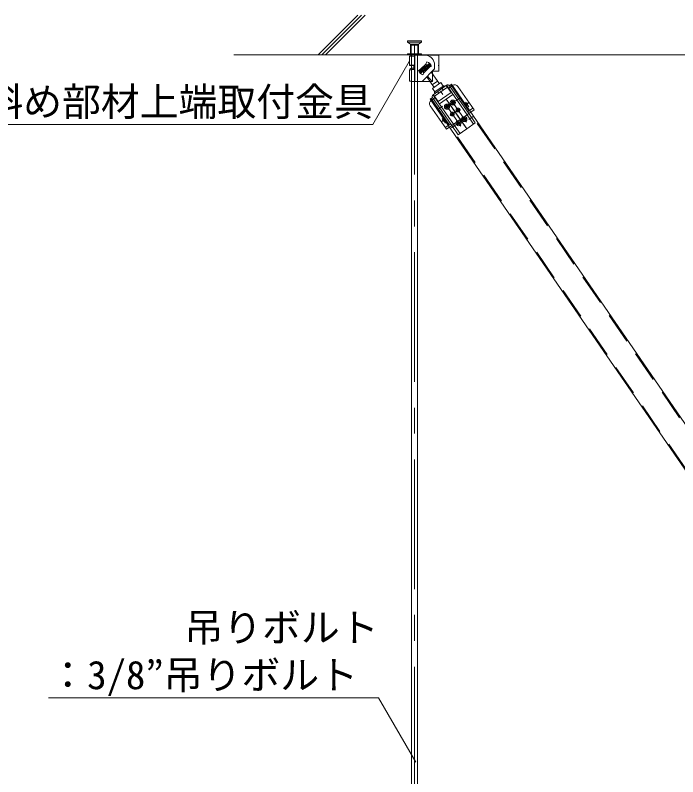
# Model space of a CAD drawing. Units: millimetres at full size, sheet at 1:40; details may follow other scales. Extents: x -7800 to 7800, y -5578 to 5491.
# Drawn here: x -4903 to -3880, y -3199 to -2023 of the extents above; entities that cross this region are included whole.
import ezdxf
from ezdxf.enums import TextEntityAlignment as Align

# ---------------------------------------------------------------- set-up
doc = ezdxf.new("R2010")
doc.units = ezdxf.units.MM
doc.header["$LTSCALE"] = 40
for name, pattern in [('CHAIN1', [8, 5, -1, 1, -1]), ('DASHED1', [1.8, 1.2, -0.6]), ('DOUBLE_CHAIN1', [8.8, 5, -1, 0.6, -0.6, 0.6, -1])]:
    doc.linetypes.add(name, pattern=pattern)
doc.layers.add('2-6_文字', color=7, linetype='Continuous', lineweight=18)
doc.styles.add('ＭＳ ゴシック', font='')
doc.styles.get('ＭＳ ゴシック').set_extended_font_data('MS Gothic')

msp = doc.modelspace()

# ---------------------------------------------------------------- linework, layer by layer
at = {"layer": '2-6_文字'}
for p, q in [((-4374.41, -2022.83), (-4435.61, -2084.03)), ((-4368.69, -2022.77), (-4429.95, -2084.03)), ((-4363.03, -2022.77), (-4424.29, -2084.03)), ((-4565.91, -2084.03), (-2226.32, -2084.03)), ((-4295.04, -2094.13), (-4351.29, -2191.56)), ((-4351.29, -2191.56), (-4951.29, -2191.56)), ((-4342.37, -3076.83), (-4852.37, -3076.83)), ((-4284.82, -3176.51), (-4342.37, -3076.83))]:
    msp.add_line(p, q, dxfattribs=at)
at = {"layer": '2-6_文字', "color": 4, "linetype": 'DASHED1', "lineweight": 9}
for p, q in [((-4275.9, -2062.53), (-4297.9, -2062.53)), ((-4275.9, -2064.53), (-4297.9, -2064.53)), ((-4292.9, -2067.53), (-4292.9, -2082.53)), ((-4280.9, -2067.53), (-4292.9, -2067.53)), ((-4291.9, -2069.03), (-4291.9, -2084.03)), ((-4291.9, -2069.03), (-4291.4, -2069.03)), ((-4281.9, -2069.03), (-4291.4, -2069.03)), ((-4281.9, -2069.03), (-4281.9, -2084.03)), ((-4280.9, -2067.53), (-4280.9, -2082.53)), ((-4297.9, -2082.53), (-4297.9, -2084.03)), ((-4275.9, -2082.53), (-4297.9, -2082.53)), ((-4275.9, -2084.03), (-4297.9, -2084.03)), ((-4275.9, -2082.53), (-4275.9, -2084.03))]:
    msp.add_line(p, q, dxfattribs=at)
at = {"layer": '2-6_文字', "color": 4, "linetype": 'CHAIN1', "lineweight": 9}
msp.add_line((-4286.9, -2068.92), (-4286.9, -4074.24), dxfattribs=at)
at = {"layer": '2-6_文字', "color": 3}
for p, q in [((-4294.6, -2086.34), (-4294.6, -2100.15)), ((-4293.6, -2084.34), (-4293.6, -2086.17)), ((-4290.05, -2084.03), (-4292.04, -2084.03)), ((-4291.4, -2084.03), (-4291.4, -3981.23)), ((-4291.4, -2086.55), (-4291.39, -2086.55)), ((-4286.4, -2084.03), (-4290.05, -2084.03)), ((-4286.4, -2084.03), (-4282.4, -2084.03)), ((-4286.4, -2084.34), (-4270.9, -2084.34)), ((-4286.4, -2123.06), (-4286.4, -2085.98)), ((-4282.4, -2084.03), (-4282.4, -3981.23)), ((-4270.9, -2084.34), (-4249.4, -2084.34)), ((-4249.4, -2109.29), (-4249.4, -2084.34)), ((-4293.6, -2104.94), (-4293.6, -2106.98)), ((-4287.9, -2099.79), (-4287.85, -2106.8)), ((-4280.49, -2108.71), (-4263.84, -2097.27)), ((-4279.1, -2108.96), (-4264.1, -2098.66)), ((-4261.29, -2100.97), (-4277.94, -2112.42)), ((-4262.68, -2100.72), (-4277.68, -2111.02)), ((-4269.69, -2098.26), (-4277.47, -2106.04)), ((-4276.63, -2105.2), (-4272.38, -2111.7)), ((-4270.89, -2104.84), (-4272.95, -2106.26)), ((-4270.89, -2104.84), (-4272.31, -2102.78)), ((-4264.31, -2103.64), (-4272.09, -2111.42)), ((-4270.89, -2104.84), (-4268.83, -2103.42)), ((-4270.89, -2104.84), (-4269.48, -2106.9)), ((-4269.69, -2098.26), (-4267.71, -2094.83)), ((-4269.55, -2098.12), (-4265.07, -2104.39)), ((-4266.77, -2102.01), (-4263.97, -2100.08)), ((-4264.31, -2103.64), (-4260.88, -2101.66)), ((-4264.1, -2098.66), (-4263.84, -2097.27)), ((-4264.1, -2098.66), (-4262.68, -2100.72)), ((-4263.84, -2097.27), (-4261.29, -2100.97)), ((-4262.68, -2100.72), (-4261.29, -2100.97)), ((-4255.88, -2105.8), (-4255.88, -2099.34)), ((-4249.4, -2099.84), (-4249.7, -2099.84)), ((-4249.4, -2109.29), (-4249.4, -2100.84)), ((-4294.6, -2107.15), (-4294.6, -2124.6)), ((-4277.47, -2106.04), (-4280.9, -2108.02)), ((-4277.94, -2112.42), (-4280.49, -2108.71)), ((-4279.1, -2108.96), (-4280.49, -2108.71)), ((-4277.68, -2111.02), (-4279.1, -2108.96)), ((-4277.68, -2111.02), (-4277.94, -2112.42)), ((-4275.01, -2107.67), (-4277.81, -2109.6)), ((-4255.89, -2105.81), (-4275, -2124.92)), ((-4272.09, -2111.42), (-4274.07, -2114.85)), ((-4259.92, -2124.92), (-4267.08, -2117)), ((-4260.45, -2111.21), (-4248.54, -2128.53)), ((-4249.4, -2109.29), (-4259.39, -2109.29)), ((-4259.39, -2109.29), (-4259.39, -2124.92)), ((-4257.46, -2109.29), (-4258.46, -2108.39)), ((-4286.4, -2124.92), (-4286.4, -2123.06)), ((-4286.4, -2124.92), (-4259.39, -2124.92)), ((-4267.98, -2117.9), (-4256.79, -2134.19)), ((-4259.62, -2130.07), (-4251.38, -2124.41)), ((-4255.63, -2141.17), (-4259.26, -2135.89)), ((-4237.43, -2130.99), (-4258.36, -2145.56)), ((-4255.61, -2141.19), (-4242.46, -2132.07)), ((-4246.66, -2140.1), (-4243.04, -2145.37)), ((-4237.84, -2131.27), (-4230.3, -2142.11)), ((-4235.6, -2133.61), (-4236.01, -2133.9)), ((-4235.6, -2133.61), (-4205.71, -2176.53)), ((-4229.68, -2129.49), (-4232.98, -2131.79)), ((-4232.98, -2131.79), (-4203.09, -2174.7)), ((-4228.34, -2131.36), (-4231.66, -2133.67)), ((-4229.68, -2129.49), (-2914.84, -4042.6)), ((-4219.99, -2132.85), (-4194.84, -2168.96)), ((-4262.65, -2152.15), (-2947.96, -4065.03)), ((-4259.16, -2150.02), (-4262.51, -2152.35)), ((-4261.16, -2154.22), (-4257.84, -2151.9)), ((-4259.16, -2150.02), (-4229.27, -2192.93)), ((-4258.13, -2151.49), (-4257.84, -2151.9)), ((-4257.95, -2145.28), (-4250.4, -2156.11)), ((-4256.53, -2148.19), (-4256.12, -2147.9)), ((-4256.53, -2148.19), (-4226.64, -2191.1)), ((-4255.5, -2149.66), (-4255.21, -2150.07)), ((-4230.3, -2142.11), (-4250.4, -2156.11)), ((-4227.55, -2145.18), (-4237.8, -2152.33)), ((-4262.66, -2162.57), (-4237.51, -2198.68)), ((-4248.47, -2159.76), (-4238.21, -2152.61)), ((-4238.87, -2163.08), (-4239.05, -2164.07)), ((-4238.87, -2163.08), (-4237.59, -2163.32)), ((-4216.38, -2183.96), (-4238.21, -2152.61)), ((-4215.97, -2183.68), (-4237.8, -2152.33)), ((-4236.78, -2161.63), (-4237.01, -2162.91)), ((-4236.78, -2161.63), (-4235.79, -2161.81)), ((-4235.79, -2161.81), (-4236.02, -2163.09)), ((-4235.62, -2163.67), (-4234.34, -2163.9)), ((-4234.34, -2163.9), (-4234.52, -2164.89)), ((-4229.84, -2156.8), (-4230.02, -2157.78)), ((-4230.02, -2157.78), (-4228.74, -2158.01)), ((-4229.84, -2156.8), (-4228.56, -2157.03)), ((-4228.34, -2158.59), (-4228.57, -2159.87)), ((-4228.57, -2159.87), (-4227.58, -2160.05)), ((-4227.75, -2155.35), (-4227.98, -2156.63)), ((-4227.75, -2155.35), (-4226.77, -2155.52)), ((-4227.35, -2158.77), (-4227.58, -2160.05)), ((-4226.77, -2155.52), (-4227, -2156.8)), ((-4226.77, -2158.37), (-4225.49, -2158.6)), ((-4226.59, -2157.38), (-4225.32, -2157.62)), ((-4225.32, -2157.62), (-4225.49, -2158.6)), ((-4239.05, -2164.07), (-4237.77, -2164.3)), ((-4237.36, -2164.88), (-4237.59, -2166.16)), ((-4237.59, -2166.16), (-4236.61, -2166.34)), ((-4236.38, -2165.06), (-4236.61, -2166.34)), ((-4235.8, -2164.65), (-4234.52, -2164.89)), ((-4228.69, -2175.47), (-4230.91, -2177.02)), ((-4228.69, -2175.47), (-4230.44, -2173.41)), ((-4229.88, -2174.07), (-4228.35, -2174.55)), ((-4228.69, -2175.47), (-4227.75, -2172.94)), ((-4228.69, -2175.47), (-4227.15, -2177.69)), ((-4219.67, -2169.19), (-4221.88, -2170.73)), ((-4221.88, -2170.73), (-4218.88, -2170.32)), ((-4219.67, -2169.19), (-4221.41, -2167.13)), ((-4220.85, -2167.78), (-4219.32, -2168.27)), ((-4219.67, -2169.19), (-4218.72, -2166.66)), ((-4219.67, -2169.19), (-4218.12, -2171.4)), ((-4203.09, -2174.7), (-4194.84, -2168.96)), ((-4203.09, -2174.7), (-4193.09, -2189.06)), ((-4230.91, -2177.02), (-4227.9, -2176.61)), ((-4219.06, -2187.07), (-4219.29, -2188.35)), ((-4219.06, -2187.07), (-4218.08, -2187.25)), ((-4218.08, -2187.25), (-4218.31, -2188.53)), ((-4216.38, -2183.96), (-4215.97, -2183.68)), ((-4216.38, -2183.96), (-4206.38, -2198.32)), ((-4215.97, -2183.68), (-4205.97, -2198.04)), ((-4212.13, -2182.24), (-4212.3, -2183.22)), ((-4212.3, -2183.22), (-4211.02, -2183.45)), ((-4212.13, -2182.24), (-4210.85, -2182.47)), ((-4210.62, -2184.03), (-4210.85, -2185.31)), ((-4210.85, -2185.31), (-4209.87, -2185.49)), ((-4210.03, -2180.79), (-4210.27, -2182.06)), ((-4210.03, -2180.79), (-4209.05, -2180.96)), ((-4209.64, -2184.21), (-4209.87, -2185.49)), ((-4209.05, -2180.96), (-4209.28, -2182.24)), ((-4209.06, -2183.81), (-4207.78, -2184.04)), ((-4208.88, -2182.82), (-4207.6, -2183.05)), ((-4207.6, -2183.05), (-4207.78, -2184.04)), ((-4237.51, -2198.68), (-4229.27, -2192.93)), ((-4229.27, -2192.93), (-4219.27, -2207.29)), ((-4221.15, -2188.52), (-4221.33, -2189.51)), ((-4221.33, -2189.51), (-4220.05, -2189.74)), ((-4221.15, -2188.52), (-4219.87, -2188.75)), ((-4219.65, -2190.32), (-4219.88, -2191.6)), ((-4219.88, -2191.6), (-4218.89, -2191.78)), ((-4219.27, -2207.29), (-4206.38, -2198.32)), ((-4218.66, -2190.5), (-4218.89, -2191.78)), ((-4218.08, -2190.09), (-4216.8, -2190.32)), ((-4217.91, -2189.11), (-4216.63, -2189.34)), ((-4216.63, -2189.34), (-4216.8, -2190.32)), ((-4193.09, -2189.06), (-4205.97, -2198.04))]:
    msp.add_line(p, q, dxfattribs=at)
at = {"layer": '2-6_文字', "color": 3, "linetype": 'DASHED1'}
for p, q in [((-4291.4, -2084.03), (-4291.4, -2109.03)), ((-4291.4, -2084.57), (-4291.4, -2099.05)), ((-4282.4, -2084.03), (-4282.4, -2109.03)), ((-4291.4, -2105.16), (-4291.39, -2124.84)), ((-4275.38, -2105.2), (-4272.83, -2108.9)), ((-4268.95, -2100.78), (-4266.4, -2104.48)), ((-4268.24, -2100.29), (-4265.69, -2104)), ((-4276.09, -2105.68), (-4273.54, -2109.39)), ((-4257.06, -2123.02), (-4257.06, -2123.02)), ((-4256.12, -2147.9), (-4236.01, -2133.9)), ((-4244.41, -2135.85), (-4242.58, -2138.47)), ((-4235.6, -2133.61), (-4237.43, -2130.99)), ((-4231.66, -2133.67), (-4234.29, -2135.5)), ((-4231, -2130.4), (-2916.16, -4043.5)), ((-4261.33, -2151.24), (-2946.64, -4064.13)), ((-4256.53, -2148.19), (-4258.36, -2145.56)), ((-4257.84, -2151.9), (-4255.21, -2150.07)), ((-4251.38, -2140.7), (-4249.55, -2143.33)), ((-4215.97, -2183.68), (-4203.09, -2174.7)), ((-4204.92, -2172.08), (-4196.67, -2166.33)), ((-4229.27, -2192.93), (-4216.38, -2183.96)), ((-4218.21, -2181.34), (-4217.8, -2181.05)), ((-4205.71, -2176.53), (-4195.71, -2190.89)), ((-4239.34, -2196.05), (-4231.1, -2190.31)), ((-4226.64, -2191.1), (-4216.64, -2205.47))]:
    msp.add_line(p, q, dxfattribs=at)
at = {"layer": '2-6_文字', "color": 3, "linetype": 'CHAIN1'}
for p, q in [((-4223.03, -2155.08), (-4216.5, -2150.53)), ((-4250.02, -2167.78), (-4243.6, -2163.31)), ((-4239.8, -2166.15), (-4233.23, -2161.57)), ((-4239.22, -2160.36), (-4215.58, -2194.3)), ((-4230.93, -2159.97), (-4224.64, -2155.59)), ((-4230.19, -2154.08), (-4206.55, -2188.02)), ((-4208.7, -2161.55), (-4203.7, -2158.07)), ((-4208.1, -2156.93), (-4203.11, -2164.09)), ((-4231.8, -2177.64), (-4225.23, -2173.06)), ((-4222.93, -2171.46), (-4216.64, -2167.08)), ((-4244.91, -2186.77), (-4239.63, -2183.09)), ((-4244.2, -2182.07), (-4239.21, -2189.24)), ((-4222.08, -2191.59), (-4215.51, -2187.01)), ((-4206.92, -2181.03), (-4213.65, -2185.71)), ((-4203.03, -2183.8), (-4196.5, -2179.25)), ((-4230.02, -2196.5), (-4223.6, -2192.04))]:
    msp.add_line(p, q, dxfattribs=at)
at = {"layer": '2-6_文字', "color": 4, "linetype": 'DASHED1', "lineweight": 9}
for points in [[(-4297.9, -2062.53), (-4297.9, -2064.53), (-4292.9, -2067.53)], [(-4275.9, -2062.53), (-4275.9, -2064.53), (-4280.9, -2067.53)]]:
    msp.add_lwpolyline(points, dxfattribs=at)
at = {"layer": '2-6_文字', "color": 3}
for points in [[(-4286.4, -2085.98), (-4287.82, -2085.99), (-4289.2, -2086.01), (-4290.5, -2086.03), (-4291.67, -2086.07), (-4292.68, -2086.11), (-4293.5, -2086.16), (-4294.1, -2086.22), (-4294.47, -2086.28), (-4294.6, -2086.34)], [(-4291.4, -2084.57), (-4290.88, -2084.27), (-4290.5, -2084.05)], [(-4286.4, -2085.98), (-4286.4, -2084.34), (-4286.4, -2084.03)], [(-4287.92, -2099.79), (-4289.29, -2099.81), (-4290.58, -2099.84), (-4291.74, -2099.87), (-4292.74, -2099.92), (-4293.55, -2099.97), (-4294.13, -2100.03), (-4294.49, -2100.09), (-4294.6, -2100.15), (-4294.45, -2100.21), (-4294.07, -2100.27), (-4293.45, -2100.33), (-4292.61, -2100.38), (-4291.59, -2100.42), (-4290.41, -2100.46), (-4289.11, -2100.48), (-4287.91, -2100.5)], [(-4291.4, -2105.16), (-4290.88, -2104.86), (-4290.5, -2104.64)], [(-4287.91, -2099.94), (-4288.72, -2099.95), (-4289.45, -2099.97), (-4290.09, -2100), (-4290.62, -2100.03), (-4291.02, -2100.06), (-4291.28, -2100.1), (-4291.39, -2100.14), (-4291.35, -2100.17), (-4291.16, -2100.21), (-4290.82, -2100.25), (-4290.35, -2100.28), (-4289.76, -2100.31), (-4289.07, -2100.33), (-4288.29, -2100.35), (-4287.91, -2100.35)], [(-4249.7, -2099.84), (-4249.7, -2100.84), (-4249.4, -2100.84)], [(-4287.86, -2106.8), (-4289.24, -2106.82), (-4290.53, -2106.84), (-4291.7, -2106.88), (-4292.71, -2106.92), (-4293.52, -2106.97), (-4294.12, -2107.03), (-4294.48, -2107.09), (-4294.6, -2107.15)], [(-4255.63, -2141.17), (-4242.45, -2132.1), (-4246.07, -2126.83), (-4259.26, -2135.89)]]:
    msp.add_lwpolyline(points, dxfattribs=at)
at = {"layer": '2-6_文字', "color": 3, "linetype": 'DOUBLE_CHAIN1'}
msp.add_lwpolyline([(-4286.39, -2124.92), (-4287.82, -2124.91), (-4289.2, -2124.9), (-4290.49, -2124.87), (-4291.66, -2124.83), (-4292.67, -2124.79), (-4293.49, -2124.74), (-4294.1, -2124.68), (-4294.59, -2124.6)], dxfattribs=at)
at = {"layer": '2-6_文字', "color": 3}
for centre, radius in [((-4236.69, -2163.99), 4), ((-4236.69, -2163.98), 2.25), ((-4227.67, -2157.7), 4), ((-4227.67, -2157.7), 2.25), ((-4206.13, -2159.76), 1.5), ((-4228.69, -2175.47), 3), ((-4228.69, -2175.47), 3), ((-4228.69, -2175.47), 2.7), ((-4219.67, -2169.19), 3), ((-4219.67, -2169.19), 3), ((-4219.67, -2169.19), 2.7), ((-4242.23, -2184.9), 1.5), ((-4218.98, -2189.42), 4), ((-4218.98, -2189.42), 2.25), ((-4209.95, -2183.14), 4), ((-4209.95, -2183.14), 2.25)]:
    msp.add_circle(centre, radius, dxfattribs=at)
for centre, radius, start, end in [((-4288.22, -2124.87), 40.88, 92.5588, 97.55402), ((-4270.88, -2099.34), 15, 10.54723, 89.99998), ((-4289.09, -2135.47), 30.86, 87.75647, 98.39833), ((-4270.89, -2104.84), 10.5, 17.62668, 72.37388), ((-4270.88, -2099.34), 15, 0, 10.54723), ((-4270.89, -2104.84), 10.5, 197.62581, 252.37382), ((-4241.89, -2132.89), 1, 304.77015, 124.77015), ((-4235.6, -2133.61), 3.2, 34.85432, 124.85432), ((-4224.91, -2136.28), 6, 34.85432, 124.85432), ((-4256.53, -2148.19), 3.2, 124.85432, 214.85432), ((-4255.04, -2142.02), 1, 124.77015, 304.77015), ((-4257.74, -2159.14), 6, 124.85432, 214.85432), ((-4237.5, -2162.82), 0.5, 259.77013, 349.77015), ((-4235.53, -2163.18), 0.5, 169.77015, 259.77015), ((-4228.83, -2158.51), 0.5, 349.77015, 79.77013), ((-4228.47, -2156.54), 0.5, 259.77013, 349.77015), ((-4226.86, -2158.86), 0.5, 79.77015, 169.77015), ((-4226.51, -2156.89), 0.5, 169.77015, 259.77015), ((-4237.86, -2164.79), 0.5, 349.77015, 79.77013), ((-4235.89, -2165.15), 0.5, 79.77015, 169.77015), ((-4211.11, -2183.94), 0.5, 349.77015, 79.77013), ((-4210.76, -2181.98), 0.5, 259.77013, 349.77015), ((-4209.14, -2184.3), 0.5, 79.77015, 169.77015), ((-4208.79, -2182.33), 0.5, 169.77015, 259.77015), ((-4220.14, -2190.23), 0.5, 349.77015, 79.77013), ((-4219.78, -2188.26), 0.5, 259.77013, 349.77015), ((-4218.17, -2190.59), 0.5, 79.77015, 169.77015), ((-4217.82, -2188.62), 0.5, 169.77015, 259.77015)]:
    msp.add_arc(centre, radius, start, end, dxfattribs=at)

# ---------------------------------------------------------------- texts
at = {"layer": '2-6_文字', "style": 'ＭＳ ゴシック'}
for s, p in [('斜め部材上端取付金具', (-4951.29, -2191.56)), ('吊りボルト', (-4642.37, -3003.46)), ('：3/8”吊りボルト', (-4852.37, -3076.83))]:
    msp.add_text(s, height=43.99, dxfattribs=at).set_placement(p, align=Align.BOTTOM_LEFT)

doc.saveas('drawing.dxf')
